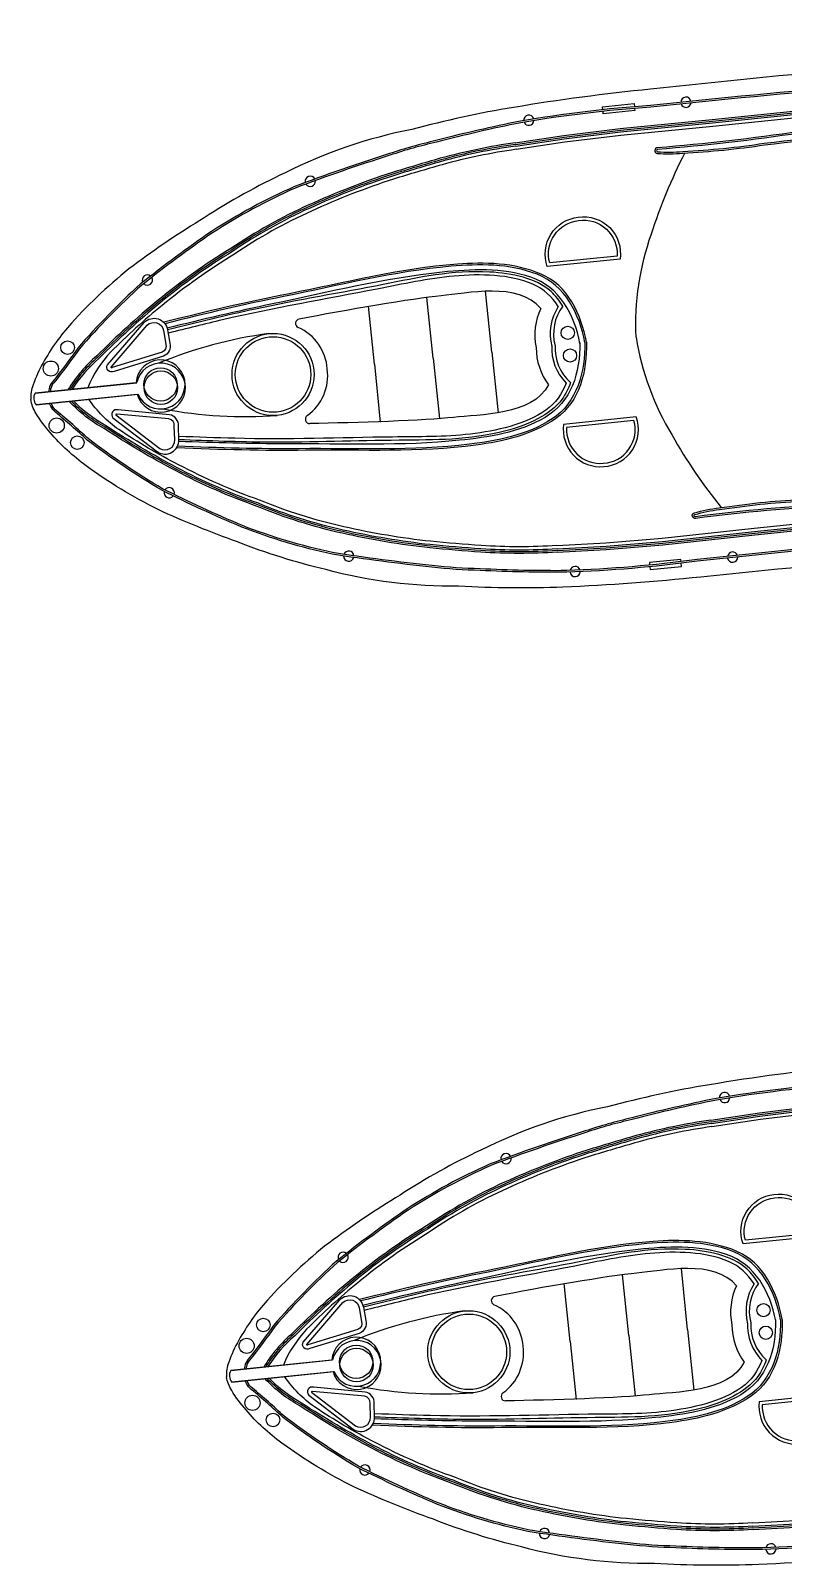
# Model space of a CAD drawing. Header units: metres. Extents: x 305916 to 307553, y 1943168 to 1944979.
# Drawn here: x 307066.9 to 307101.6, y 1944664.7 to 1944735.5 of the extents above; entities that cross this region are included whole.
import ezdxf

# ---------------------------------------------------------------- set-up
doc = ezdxf.new("R2010")
doc.units = ezdxf.units.M

msp = doc.modelspace()

# ---------------------------------------------------------------- linework, layer by layer
at = {"color": 32, "true_color": 0xcd6928}
for p, q in [((307085.472, 1944720.407), (307085.184, 1944723.203)), ((307088.185, 1944720.686), (307087.896, 1944723.49)), ((307082.759, 1944720.128), (307082.483, 1944722.807)), ((307082.759, 1944720.128), (307083.034, 1944717.45)), ((307085.472, 1944720.407), (307085.759, 1944717.611)), ((307088.185, 1944720.686), (307088.473, 1944717.882)), ((307097.222, 1944675.581), (307096.934, 1944678.385)), ((307091.796, 1944675.023), (307091.521, 1944677.702)), ((307094.509, 1944675.302), (307094.222, 1944678.098)), ((307097.222, 1944675.581), (307097.51, 1944672.777)), ((307091.796, 1944675.023), (307092.072, 1944672.345)), ((307094.509, 1944675.302), (307094.797, 1944672.506))]:
    msp.add_line(p, q, dxfattribs=at)
for points in [[(307133.247, 1944725.316, 0.01736), (307132.455, 1944731.551, 0.12634), (307131.309, 1944734.412, 0.172899), (307127.358, 1944735.5, 0.013884), (307123.955, 1944735.28, 0.008973), (307119.093, 1944735.009, 0.01509), (307113.541, 1944734.591, -0.002245), (307104.996, 1944733.771, 0.003342), (307095.515, 1944732.816, 0.016984), (307089.19, 1944731.975, 0.024546), (307084.484, 1944730.957, 0.067942), (307078.639, 1944728.96, 0.033948), (307074.908, 1944726.883, 0.022001), (307071.616, 1944724.671, 0.042872), (307068.771, 1944722.015, 0.059514), (307067.465, 1944720.181, 0.046364), (307067.001, 1944719.168, 0.104882), (307066.893, 1944718.498, 0.104882)], [(307118.825, 1944734.277, -0.006425), (307113.595, 1944733.81, -0.002217), (307105.067, 1944732.992, 0.003368), (307095.509, 1944732.066, 0.024633), (307089.503, 1944731.341, 0.015037), (307085.603, 1944730.444, 0.025439), (307083.455, 1944729.842, 0.013843), (307079.067, 1944728.319, 0.040266), (307075.239, 1944726.25, 0.016729), (307071.969, 1944723.832, 0.029739), (307069.069, 1944720.869, -0.01525), (307067.896, 1944719.311, 0.132389), (307067.738, 1944718.993, 0.028442), (307067.71, 1944718.852, 0.028442)], [(307118.833, 1944734.201, -0.006424), (307113.602, 1944733.734, -0.002217), (307105.074, 1944732.915, 0.003368), (307095.516, 1944731.99, 0.024633), (307089.517, 1944731.266, 0.015038), (307085.622, 1944730.369, 0.025461), (307083.479, 1944729.769, 0.013839), (307079.096, 1944728.248, 0.040238), (307075.282, 1944726.186, 0.016715), (307072.019, 1944723.773, 0.029693), (307069.13, 1944720.821, -0.015234), (307067.955, 1944719.262, 0.134036), (307067.813, 1944718.976, 0.024879), (307067.789, 1944718.861, 0.024879)], [(307089.263, 1944730.345), (307091.505, 1944730.684), (307094.108, 1944731.006), (307098.359, 1944731.416), (307104.195, 1944732.015), (307113.564, 1944732.869, 0.002601), (307118.657, 1944733.28, -0.004411), (307122.987, 1944733.633, -0.013009), (307125.976, 1944733.737, -0.113396), (307127.621, 1944733.336, -0.146005), (307128.372, 1944732.628, -1.595219)], [(307089.274, 1944730.269), (307091.515, 1944730.608), (307094.116, 1944730.93), (307098.367, 1944731.339), (307104.202, 1944731.939), (307113.571, 1944732.793, 0.002601), (307118.664, 1944733.204, -0.004411), (307122.992, 1944733.556, -0.013003), (307125.976, 1944733.661, -0.113337), (307127.587, 1944733.268, -0.144821), (307128.296, 1944732.603, -0.138987)], [(307089.286, 1944730.194), (307091.525, 1944730.532), (307094.124, 1944730.853), (307098.374, 1944731.263), (307104.21, 1944731.862), (307113.577, 1944732.716, 0.002601), (307118.671, 1944733.127, -0.00441), (307122.997, 1944733.479, -0.012997), (307125.976, 1944733.584, -0.113276), (307127.552, 1944733.199, -0.142458), (307128.222, 1944732.577, -0.142458)], [(307089.308, 1944730.042), (307091.546, 1944730.38), (307094.141, 1944730.701), (307098.39, 1944731.11), (307104.225, 1944731.71), (307113.59, 1944732.563, 0.002601), (307118.684, 1944732.974, -0.00441), (307123.008, 1944733.326, -0.002867), (307123.662, 1944733.363, -0.002867)], [(307126.417, 1944725.962), (307126.261, 1944727.479, 0.202722), (307123.746, 1944732.022, 0.178768), (307121.33, 1944732.747, -0.010028), (307116.571, 1944732.36, 0.005356), (307108.728, 1944731.62, 0.016605), (307102.399, 1944730.87, -0.018921), (307095.831, 1944730.115, 0.925873), (307095.819, 1944729.856, 0.041202), (307097, 1944729.865, 0.024461), (307100.771, 1944730.246, -0.012888), (307108.04, 1944730.949, 0.019359), (307112.282, 1944731.468, -0.002375), (307117.19, 1944732.072, 0.006386), (307120.323, 1944732.369, 0.013656), (307121.576, 1944732.513, 0.862706), (307121.578, 1944732.754, -0.648089)], [(307121.571, 1944732.677, 0.016488), (307121.336, 1944732.67, -0.010023), (307116.576, 1944732.284, 0.005356), (307108.735, 1944731.543, 0.016607), (307102.411, 1944730.794, -0.018921), (307095.837, 1944730.038, -0.01143), (307095.834, 1944730.038, 0.913283), (307095.827, 1944729.932, 0.041174), (307096.994, 1944729.942, 0.024478), (307100.761, 1944730.322, -0.012889), (307108.034, 1944731.026, 0.019362), (307112.271, 1944731.544, -0.002377), (307117.182, 1944732.149, 0.006391), (307120.316, 1944732.445, 0.013664), (307121.565, 1944732.589, -0.000701), (307121.566, 1944732.589, 0.819976), (307121.571, 1944732.677, 0.819976)], [(307089.263, 1944730.345, 0.031596), (307085.802, 1944729.626, 0.004928), (307083.546, 1944728.957, 0.02844), (307079.726, 1944727.473, 0.042875), (307076.128, 1944725.459, 0.035347), (307072.771, 1944723.076, 0.024093), (307069.941, 1944720.505, 0.079837), (307068.614, 1944718.945)], [(307089.273, 1944730.269, 0.031592), (307085.823, 1944729.552, 0.004926), (307083.569, 1944728.884, 0.028436), (307079.757, 1944727.403, 0.042895), (307076.169, 1944725.394, 0.035363), (307072.819, 1944723.017, 0.024111), (307069.993, 1944720.449, 0.077658), (307068.711, 1944718.955, 0.077658)], [(307089.284, 1944730.193, 0.031588), (307085.843, 1944729.479, 0.004924), (307083.592, 1944728.81, 0.028433), (307079.789, 1944727.333, 0.042917), (307076.211, 1944725.329, 0.035379), (307072.868, 1944722.958, 0.02413), (307070.045, 1944720.392, 0.075408), (307068.807, 1944718.965, 0.075408)], [(307089.306, 1944730.041, 0.031581), (307085.885, 1944729.331, 0.00492), (307083.638, 1944728.664, 0.028426), (307079.852, 1944727.193, 0.042959), (307076.294, 1944725.2, 0.035411), (307072.966, 1944722.839, 0.028829), (307070.595, 1944720.688, 0.092336), (307069.524, 1944719.039, 0.080328)], [(307094.843, 1944721.37, -0.096403), (307095.551, 1944726.136, -0.040538), (307097.095, 1944729.87, -1.92312)], [(307094.104, 1944724.974), (307090.744, 1944724.629, -0.483063), (307092.172, 1944726.912, -0.50024), (307094.104, 1944724.974, -0.418424)], [(307133.247, 1944725.316, -0.01736), (307133.739, 1944719.05, -0.12634), (307133.199, 1944716.016, -0.172899), (307129.552, 1944714.148, -0.013884), (307126.175, 1944713.67, -0.008973), (307121.36, 1944712.947, -0.01509), (307115.838, 1944712.227, 0.002245), (307107.305, 1944711.292, -0.003342), (307097.828, 1944710.3, -0.016984), (307091.465, 1944709.837, -0.024546), (307086.65, 1944709.877, -0.067942), (307080.521, 1944710.643, -0.033948), (307076.445, 1944711.919, -0.022001), (307072.773, 1944713.415, -0.042872), (307069.447, 1944715.437, -0.059514), (307067.795, 1944716.967, -0.046364), (307067.135, 1944717.864, -0.104882), (307066.893, 1944718.498, -0.104882)], [(307126.705, 1944723.163), (307126.847, 1944721.778, -0.202722), (307125.308, 1944716.818, -0.178768), (307123.09, 1944715.617, 0.010028), (307118.352, 1944715.028, -0.005356), (307110.522, 1944714.158, -0.016605), (307104.173, 1944713.605, 0.018921), (307097.589, 1944713.009, -0.925873), (307097.525, 1944713.26, -0.041202), (307098.682, 1944713.491, -0.024461), (307102.452, 1944713.885, 0.012888), (307109.712, 1944714.674, -0.019359), (307113.971, 1944715.029, 0.002375), (307118.899, 1944715.436, -0.006386), (307122.028, 1944715.783, -0.013656), (307123.284, 1944715.896, -0.862706), (307123.334, 1944715.661, 0.648089)], [(307073.214, 1944721.706), (307073.321, 1944721.097, -0.382221), (307073.024, 1944720.492), (307070.74, 1944719.795, -0.786544), (307070.44, 1944720.101), (307072.13, 1944722.052, -0.616464), (307073.214, 1944721.706, -3.844907)], [(307094.843, 1944721.37, 0.096403), (307096.505, 1944716.848, 0.040538), (307098.776, 1944713.506, 1.92312)], [(307120.949, 1944713.609, 0.006425), (307115.733, 1944713.003, 0.002217), (307107.216, 1944712.07, -0.003368), (307097.67, 1944711.033, -0.024633), (307091.642, 1944710.522, -0.015037), (307087.642, 1944710.607, -0.025439), (307085.415, 1944710.759, -0.013843), (307080.81, 1944711.358, -0.040266), (307076.641, 1944712.605, -0.016729), (307072.947, 1944714.308, -0.029739), (307069.506, 1944716.62, 0.01525), (307068.04, 1944717.906, -0.132389), (307067.821, 1944718.186, -0.028442), (307067.765, 1944718.318, -0.028442)], [(307120.941, 1944713.686, 0.006424), (307115.724, 1944713.079, 0.002217), (307107.208, 1944712.146, -0.003368), (307097.661, 1944711.109, -0.024633), (307091.641, 1944710.598, -0.015038), (307087.644, 1944710.684, -0.025461), (307085.424, 1944710.835, -0.013839), (307080.824, 1944711.434, -0.040238), (307076.67, 1944712.677, -0.016715), (307072.984, 1944714.376, -0.029693), (307069.555, 1944716.679, 0.015234), (307068.088, 1944717.967, -0.134036), (307067.891, 1944718.218, -0.024879), (307067.844, 1944718.326, -0.024879)], [(307091.204, 1944711.448, -0.031596), (307087.67, 1944711.448, -0.004928), (307085.325, 1944711.645, -0.02844), (307081.282, 1944712.321, -0.042875), (307077.35, 1944713.561, -0.035347), (307073.579, 1944715.211, -0.024093), (307070.285, 1944717.153, -0.079837), (307068.669, 1944718.41)], [(307091.199, 1944711.524, -0.031592), (307087.675, 1944711.524, -0.004926), (307085.332, 1944711.721, -0.028436), (307081.299, 1944712.396, -0.042895), (307077.378, 1944713.633, -0.035363), (307073.615, 1944715.279, -0.024111), (307070.325, 1944717.219, -0.077658), (307068.765, 1944718.42, -0.077658)], [(307091.195, 1944711.601, -0.031588), (307087.68, 1944711.601, -0.004924), (307085.34, 1944711.797, -0.028433), (307081.316, 1944712.47, -0.042917), (307077.405, 1944713.705, -0.035379), (307073.65, 1944715.347, -0.02413), (307070.364, 1944717.285, -0.075408), (307068.862, 1944718.43, -0.075408)], [(307091.185, 1944711.754, -0.031581), (307087.691, 1944711.754, -0.00492), (307085.356, 1944711.95, -0.028426), (307081.35, 1944712.62, -0.042959), (307077.46, 1944713.848, -0.035411), (307073.722, 1944715.483, -0.028829), (307070.962, 1944717.107, -0.092336), (307069.579, 1944718.504, -0.080328)], [(307073.734, 1944716.643), (307073.715, 1944717.261, 0.382221), (307073.301, 1944717.793), (307070.923, 1944718.011, 0.786544), (307070.692, 1944717.65), (307072.743, 1944716.083, 0.616464), (307073.734, 1944716.643, 3.844907)], [(307094.852, 1944717.691), (307091.493, 1944717.345, 0.483063), (307093.354, 1944715.401, 0.50024), (307094.852, 1944717.691, 0.418424)], [(307091.196, 1944711.601), (307093.458, 1944711.725), (307096.068, 1944711.939), (307100.312, 1944712.402), (307106.148, 1944713.002), (307115.493, 1944714.071, -0.002601), (307120.564, 1944714.704, 0.00441), (307124.872, 1944715.239, 0.012997), (307127.809, 1944715.742, 0.113276), (307129.274, 1944716.44, 0.142458), (307129.804, 1944717.185, 0.142458)], [(307091.2, 1944711.524), (307093.463, 1944711.648), (307096.075, 1944711.862), (307100.32, 1944712.326), (307106.156, 1944712.925), (307115.502, 1944713.994, -0.002601), (307120.573, 1944714.628, 0.004411), (307124.882, 1944715.163, 0.013003), (307127.825, 1944715.667, 0.113337), (307129.322, 1944716.38, 0.144821), (307129.881, 1944717.174, 0.138987)], [(307091.204, 1944711.448), (307093.468, 1944711.572), (307096.082, 1944711.786), (307100.329, 1944712.25), (307106.164, 1944712.849), (307115.512, 1944713.918, -0.002601), (307120.582, 1944714.552, 0.004411), (307124.893, 1944715.087, 0.013009), (307127.841, 1944715.592, 0.113396), (307129.369, 1944716.319, 0.146005), (307129.961, 1944717.166, 1.595219)], [(307123.312, 1944715.735, -0.016488), (307123.08, 1944715.694, 0.010023), (307118.341, 1944715.104, -0.005356), (307110.513, 1944714.234, -0.016607), (307104.169, 1944713.682, 0.018921), (307097.579, 1944713.085, 0.01143), (307097.576, 1944713.085, -0.913283), (307097.548, 1944713.187, -0.041174), (307098.692, 1944713.415, -0.024478), (307102.457, 1944713.809, 0.012889), (307109.722, 1944714.598, -0.019362), (307113.976, 1944714.952, 0.002377), (307118.908, 1944715.359, -0.006391), (307122.036, 1944715.706, -0.013664), (307123.289, 1944715.82, 0.000701), (307123.289, 1944715.82, -0.819976), (307123.312, 1944715.735, -0.819976)], [(307091.188, 1944711.754), (307093.447, 1944711.878), (307096.053, 1944712.092), (307100.296, 1944712.555), (307106.131, 1944713.154), (307115.474, 1944714.223, -0.002601), (307120.546, 1944714.856, 0.00441), (307124.85, 1944715.391, 0.002867), (307125.499, 1944715.489, 0.002867)], [(307142.284, 1944680.211, 0.01736), (307141.492, 1944686.447, 0.12634), (307140.347, 1944689.307, 0.172899), (307136.396, 1944690.395, 0.013884), (307132.993, 1944690.175, 0.008973), (307128.131, 1944689.904, 0.01509), (307122.578, 1944689.486, -0.002245), (307114.033, 1944688.666, 0.003342), (307104.553, 1944687.711, 0.016984), (307098.228, 1944686.87, 0.024546), (307093.521, 1944685.852, 0.067942), (307087.677, 1944683.855, 0.033948), (307083.945, 1944681.778, 0.022001), (307080.654, 1944679.566, 0.042872), (307077.809, 1944676.91, 0.059514), (307076.502, 1944675.076, 0.046364), (307076.039, 1944674.063, 0.104882), (307075.931, 1944673.393, 0.104882)], [(307127.863, 1944689.172, -0.006425), (307122.633, 1944688.705, -0.002217), (307114.104, 1944687.887, 0.003368), (307104.547, 1944686.961, 0.024633), (307098.541, 1944686.236, 0.015037), (307094.641, 1944685.339, 0.025439), (307092.492, 1944684.737, 0.013843), (307088.105, 1944683.214, 0.040266), (307084.277, 1944681.145, 0.016729), (307081.007, 1944678.727, 0.029739), (307078.107, 1944675.764, -0.01525), (307076.934, 1944674.206, 0.132389), (307076.776, 1944673.888, 0.028442), (307076.748, 1944673.748, 0.028442)], [(307127.871, 1944689.096, -0.006424), (307122.64, 1944688.629, -0.002217), (307114.111, 1944687.81, 0.003368), (307104.553, 1944686.885, 0.024633), (307098.555, 1944686.161, 0.015038), (307094.659, 1944685.264, 0.025461), (307092.516, 1944684.664, 0.013839), (307088.134, 1944683.143, 0.040238), (307084.32, 1944681.082, 0.016715), (307081.056, 1944678.668, 0.029693), (307078.167, 1944675.716, -0.015234), (307076.993, 1944674.157, 0.134036), (307076.851, 1944673.871, 0.024879), (307076.827, 1944673.756, 0.024879)], [(307098.3, 1944685.24), (307100.542, 1944685.579), (307103.145, 1944685.901), (307107.397, 1944686.311), (307113.233, 1944686.91), (307122.602, 1944687.764, 0.002601), (307127.695, 1944688.175, -0.004411), (307132.025, 1944688.528, -0.013009), (307135.014, 1944688.632, -0.113396), (307136.659, 1944688.231, -0.146005), (307137.41, 1944687.523, -1.595219)], [(307098.312, 1944685.164), (307100.553, 1944685.503), (307103.154, 1944685.825), (307107.405, 1944686.234), (307113.24, 1944686.834), (307122.609, 1944687.688, 0.002601), (307127.702, 1944688.099, -0.004411), (307132.03, 1944688.451, -0.013003), (307135.014, 1944688.556, -0.113337), (307136.624, 1944688.163, -0.144821), (307137.334, 1944687.498, -0.138987)], [(307098.323, 1944685.089), (307100.563, 1944685.427), (307103.162, 1944685.748), (307107.412, 1944686.158), (307113.247, 1944686.757), (307122.615, 1944687.611, 0.002601), (307127.709, 1944688.022, -0.00441), (307132.035, 1944688.374, -0.012997), (307135.014, 1944688.479, -0.113276), (307136.59, 1944688.094, -0.142458), (307137.26, 1944687.472, -0.142458)], [(307098.346, 1944684.937), (307100.584, 1944685.275), (307103.179, 1944685.596), (307107.427, 1944686.005), (307113.262, 1944686.605), (307122.628, 1944687.458, 0.002601), (307127.722, 1944687.869, -0.00441), (307132.045, 1944688.221, -0.002867), (307132.7, 1944688.258, -0.002867)], [(307098.3, 1944685.24, 0.031596), (307094.84, 1944684.521, 0.004928), (307092.583, 1944683.852, 0.02844), (307088.763, 1944682.368, 0.042875), (307085.165, 1944680.354, 0.035347), (307081.808, 1944677.972, 0.024093), (307078.978, 1944675.4, 0.079837), (307077.652, 1944673.84)], [(307098.311, 1944685.164, 0.031592), (307094.86, 1944684.448, 0.004926), (307092.607, 1944683.779, 0.028436), (307088.795, 1944682.298, 0.042895), (307085.207, 1944680.289, 0.035363), (307081.857, 1944677.912, 0.024111), (307079.03, 1944675.344, 0.077658), (307077.748, 1944673.85, 0.077658)], [(307098.322, 1944685.088, 0.031588), (307094.881, 1944684.374, 0.004924), (307092.63, 1944683.705, 0.028433), (307088.827, 1944682.228, 0.042917), (307085.248, 1944680.224, 0.035379), (307081.906, 1944677.853, 0.02413), (307079.083, 1944675.287, 0.075408), (307077.845, 1944673.86, 0.075408)], [(307098.344, 1944684.937, 0.031581), (307094.922, 1944684.226, 0.00492), (307092.676, 1944683.559, 0.028426), (307088.89, 1944682.088, 0.042959), (307085.331, 1944680.095, 0.035411), (307082.003, 1944677.735, 0.028829), (307079.632, 1944675.583, 0.092336), (307078.562, 1944673.934, 0.080328)], [(307103.141, 1944679.869), (307099.782, 1944679.524, -0.483063), (307101.209, 1944681.807, -0.50024), (307103.141, 1944679.869, -0.418424)], [(307142.284, 1944680.211, -0.01736), (307142.777, 1944673.945, -0.12634), (307142.237, 1944670.911, -0.172899), (307138.59, 1944669.043, -0.013884), (307135.213, 1944668.565, -0.008973), (307130.398, 1944667.842, -0.01509), (307124.876, 1944667.123, 0.002245), (307116.343, 1944666.187, -0.003342), (307106.866, 1944665.195, -0.016984), (307100.503, 1944664.732, -0.024546), (307095.687, 1944664.772, -0.067942), (307089.559, 1944665.538, -0.033948), (307085.483, 1944666.814, -0.022001), (307081.81, 1944668.31, -0.042872), (307078.484, 1944670.332, -0.059514), (307076.833, 1944671.862, -0.046364), (307076.173, 1944672.759, -0.104882), (307075.931, 1944673.393, -0.104882)], [(307082.251, 1944676.601), (307082.359, 1944675.992, -0.382221), (307082.062, 1944675.387), (307079.778, 1944674.69, -0.786544), (307079.478, 1944674.996), (307081.167, 1944676.947, -0.616464), (307082.251, 1944676.601, -3.844907)], [(307100.232, 1944666.496, -0.031588), (307096.718, 1944666.496, -0.004924), (307094.378, 1944666.692, -0.028433), (307090.354, 1944667.366, -0.042917), (307086.443, 1944668.6, -0.035379), (307082.688, 1944670.242, -0.02413), (307079.402, 1944672.18, -0.075408), (307077.9, 1944673.325, -0.075408)], [(307100.223, 1944666.649, -0.031581), (307096.728, 1944666.649, -0.00492), (307094.393, 1944666.845, -0.028426), (307090.387, 1944667.515, -0.042959), (307086.498, 1944668.743, -0.035411), (307082.759, 1944670.378, -0.028829), (307080, 1944672.002, -0.092336), (307078.617, 1944673.399, -0.080328)], [(307129.987, 1944668.504, 0.006425), (307124.771, 1944667.898, 0.002217), (307116.254, 1944666.965, -0.003368), (307106.708, 1944665.928, -0.024633), (307100.68, 1944665.417, -0.015037), (307096.679, 1944665.502, -0.025439), (307094.453, 1944665.654, -0.013843), (307089.847, 1944666.253, -0.040266), (307085.679, 1944667.5, -0.016729), (307081.985, 1944669.203, -0.029739), (307078.543, 1944671.515, 0.01525), (307077.078, 1944672.801, -0.132389), (307076.859, 1944673.081, -0.028442), (307076.803, 1944673.213, -0.028442)], [(307129.979, 1944668.581, 0.006424), (307124.762, 1944667.974, 0.002217), (307116.245, 1944667.041, -0.003368), (307106.699, 1944666.004, -0.024633), (307100.679, 1944665.493, -0.015038), (307096.682, 1944665.579, -0.025461), (307094.462, 1944665.731, -0.013839), (307089.861, 1944666.329, -0.040238), (307085.708, 1944667.572, -0.016715), (307082.022, 1944669.271, -0.029693), (307078.593, 1944671.574, 0.015234), (307077.126, 1944672.862, -0.134036), (307076.929, 1944673.113, -0.024879), (307076.882, 1944673.221, -0.024879)], [(307100.242, 1944666.343, -0.031596), (307096.707, 1944666.343, -0.004928), (307094.362, 1944666.54, -0.02844), (307090.32, 1944667.216, -0.042875), (307086.388, 1944668.456, -0.035347), (307082.617, 1944670.106, -0.024093), (307079.323, 1944672.048, -0.079837), (307077.707, 1944673.306)], [(307100.237, 1944666.419, -0.031592), (307096.713, 1944666.419, -0.004926), (307094.37, 1944666.616, -0.028436), (307090.337, 1944667.291, -0.042895), (307086.415, 1944668.528, -0.035363), (307082.652, 1944670.174, -0.024111), (307079.362, 1944672.114, -0.077658), (307077.803, 1944673.315, -0.077658)], [(307082.772, 1944671.538), (307082.753, 1944672.156, 0.382221), (307082.339, 1944672.688), (307079.961, 1944672.906, 0.786544), (307079.73, 1944672.545), (307081.781, 1944670.979, 0.616464), (307082.772, 1944671.538, 3.844907)], [(307100.234, 1944666.496), (307102.496, 1944666.62), (307105.105, 1944666.834), (307109.35, 1944667.297), (307115.185, 1944667.897), (307124.531, 1944668.966, -0.002601), (307129.602, 1944669.599, 0.00441), (307133.909, 1944670.134, 0.012997), (307136.847, 1944670.638, 0.113276), (307138.312, 1944671.335, 0.142458), (307138.841, 1944672.08, 0.142458)], [(307100.238, 1944666.419), (307102.501, 1944666.543), (307105.113, 1944666.758), (307109.358, 1944667.221), (307115.194, 1944667.82), (307124.54, 1944668.889, -0.002601), (307129.61, 1944669.523, 0.004411), (307133.92, 1944670.058, 0.013003), (307136.863, 1944670.562, 0.113337), (307138.36, 1944671.275, 0.144821), (307138.919, 1944672.069, 0.138987)], [(307100.242, 1944666.343), (307102.506, 1944666.467), (307105.12, 1944666.681), (307109.366, 1944667.145), (307115.202, 1944667.744), (307124.549, 1944668.813, -0.002601), (307129.619, 1944669.447, 0.004411), (307133.93, 1944669.982, 0.013009), (307136.878, 1944670.487, 0.113396), (307138.407, 1944671.215, 0.146005), (307138.998, 1944672.061, 1.595219)], [(307103.89, 1944672.586), (307100.53, 1944672.241, 0.483063), (307102.392, 1944670.296, 0.50024), (307103.89, 1944672.586, 0.418424)], [(307100.225, 1944666.649), (307102.485, 1944666.773), (307105.091, 1944666.987), (307109.334, 1944667.45), (307115.169, 1944668.049), (307124.512, 1944669.118, -0.002601), (307129.584, 1944669.751, 0.00441), (307133.888, 1944670.286, 0.002867), (307134.537, 1944670.384, 0.002867)]]:
    msp.add_lwpolyline(points, format="xyb", dxfattribs=at)
for points in [[(307093.307, 1944731.87), (307093.293, 1944732.002), (307094.748, 1944732.151), (307094.763, 1944732.008)], [(307094.771, 1944731.932), (307094.781, 1944731.832), (307093.326, 1944731.682), (307093.315, 1944731.793)], [(307067.091, 1944718.789), (307071.794, 1944719.272)], [(307071.757, 1944719.268), (307067.091, 1944718.789)], [(307067.146, 1944718.254), (307071.849, 1944718.737)], [(307071.812, 1944718.733), (307067.146, 1944718.254)], [(307096.92, 1944711.014), (307096.91, 1944711.114), (307095.455, 1944710.965), (307095.466, 1944710.854)], [(307095.474, 1944710.777), (307095.488, 1944710.645), (307096.943, 1944710.795), (307096.928, 1944710.938)], [(307076.129, 1944673.684), (307080.831, 1944674.167)], [(307080.795, 1944674.163), (307076.129, 1944673.684)], [(307076.184, 1944673.149), (307080.886, 1944673.632)], [(307080.85, 1944673.628), (307076.184, 1944673.149)]]:
    msp.add_lwpolyline(points, dxfattribs=at)
for points in [[(307093.964, 1944725.114), (307090.853, 1944724.795, -0.460147), (307092.191, 1944726.76, -0.47706)], [(307073.024, 1944721.674), (307073.134, 1944721.054, -0.383069), (307072.959, 1944720.673), (307070.651, 1944719.969, -0.853636), (307070.6, 1944719.992), (307072.27, 1944721.922, -0.613527)], [(307073.542, 1944716.635), (307073.523, 1944717.265, 0.383069), (307073.274, 1944717.602), (307070.871, 1944717.823, 0.853636), (307070.826, 1944717.789), (307072.854, 1944716.24, 0.613527)], [(307094.744, 1944717.525), (307091.633, 1944717.206, 0.460147), (307093.342, 1944715.554, 0.47706)], [(307103.002, 1944680.009), (307099.891, 1944679.69, -0.460147), (307101.229, 1944681.655, -0.47706)], [(307082.062, 1944676.569), (307082.172, 1944675.949, -0.383069), (307081.997, 1944675.568), (307079.689, 1944674.864, -0.853636), (307079.638, 1944674.887), (307081.308, 1944676.817, -0.613527)], [(307082.58, 1944671.53), (307082.561, 1944672.16, 0.383069), (307082.312, 1944672.497), (307079.909, 1944672.718, 0.853636), (307079.864, 1944672.684), (307081.892, 1944671.135, 0.613527)], [(307103.782, 1944672.42), (307100.671, 1944672.101, 0.460147), (307102.38, 1944670.449, 0.47706)]]:
    msp.add_lwpolyline(points, format="xyb", close=True, dxfattribs=at)
for centre, radius in [((307078.083, 1944719.648), 1.896), ((307078.083, 1944719.648), 1.896), ((307091.687, 1944721.574), 0.305), ((307068.594, 1944720.889), 0.313), ((307078.083, 1944719.648), 1.743), ((307078.083, 1944719.648), 1.743), ((307091.794, 1944720.529), 0.305), ((307067.824, 1944719.923), 0.349), ((307072.886, 1944719.189), 0.771), ((307072.901, 1944719.041), 0.771), ((307068.094, 1944717.293), 0.349), ((307069.045, 1944716.504), 0.313), ((307087.12, 1944674.543), 1.896), ((307087.12, 1944674.543), 1.896), ((307087.12, 1944674.543), 1.743), ((307087.12, 1944674.543), 1.743), ((307100.725, 1944676.469), 0.305), ((307077.632, 1944675.784), 0.313), ((307100.832, 1944675.424), 0.305), ((307076.862, 1944674.818), 0.349), ((307081.924, 1944674.084), 0.771), ((307081.939, 1944673.936), 0.771), ((307077.132, 1944672.188), 0.349), ((307078.083, 1944671.399), 0.313)]:
    msp.add_circle(centre, radius, dxfattribs=at)
for centre, radius, start, end in [((307097.144, 1944732.213), 0.237, 10.73728, 180.83639), ((307097.144, 1944732.213), 0.237, 199.49657, 352.0771), ((307089.889, 1944731.385), 0.237, 14.14035, 184.54693), ((307089.889, 1944731.385), 0.237, 203.20583, 355.48146), ((307079.8, 1944728.566), 0.237, 26.15498, 194.25065), ((307079.8, 1944728.566), 0.237, 212.88571, 7.51992), ((307072.279, 1944724.01), 0.237, 50.49402, 205.63607), ((307072.279, 1944724.01), 0.237, 224.27384, 31.85625), ((307079.321, 1944722.009), 0.202, 100.20415, 246.67189), ((307093.063, 1944721.477), 2.894, 154.99064, 191.59298), ((307093.177, 1944721.526), 2.3, 146.82828, 194.57804), ((307093.177, 1944721.526), 2.146, 143.37092, 194.57804), ((307080.507, 1944701.562), 20.143, 97.4683, 112.53911), ((307078.311, 1944719.741), 2.281, 4.12615, 65.92727), ((307093.122, 1944720.903), 2.894, 180.14002, 216.74236), ((307093.244, 1944720.879), 2.3, 177.15495, 224.90471), ((307093.244, 1944720.879), 2.146, 177.15495, 228.36207), ((307072.886, 1944719.189), 1.132, 203.53297, 175.98252), ((307072.901, 1944719.041), 1.132, 195.75047, 168.20002), ((307078.325, 1944719.603), 2.281, 305.80573, 7.60684), ((307067.486, 1944718.559), 0.456, 149.77385, 221.95914), ((307067.486, 1944718.559), 0.456, 149.77385, 221.95914), ((307076.778, 1944737.849), 20.143, 259.19388, 274.26469), ((307079.776, 1944717.588), 0.202, 125.0611, 271.52884), ((307073.287, 1944714.196), 0.237, 339.87674, 147.45916), ((307073.287, 1944714.196), 0.237, 166.09692, 321.23897), ((307081.577, 1944711.266), 0.237, 177.48234, 345.57802), ((307081.577, 1944711.266), 0.237, 4.21307, 158.84729), ((307099.301, 1944711.222), 0.237, 19.65589, 172.23642), ((307099.301, 1944711.222), 0.237, 190.8966, 0.99571), ((307092.029, 1944710.557), 0.237, 187.18606, 357.59265), ((307092.029, 1944710.557), 0.237, 16.25153, 168.52717), ((307098.927, 1944686.28), 0.237, 14.14035, 184.54693), ((307098.927, 1944686.28), 0.237, 203.20583, 355.48146), ((307088.837, 1944683.461), 0.237, 26.15498, 194.25065), ((307088.837, 1944683.461), 0.237, 212.88571, 7.51992), ((307081.317, 1944678.905), 0.237, 50.49402, 205.63607), ((307081.317, 1944678.905), 0.237, 224.27384, 31.85625), ((307102.1, 1944676.373), 2.894, 154.99064, 191.59298), ((307102.215, 1944676.421), 2.3, 146.82828, 194.57804), ((307102.215, 1944676.421), 2.146, 143.37092, 194.57804), ((307088.359, 1944676.904), 0.202, 100.20415, 246.67189), ((307089.545, 1944656.457), 20.143, 97.4683, 112.53911), ((307087.349, 1944674.636), 2.281, 4.12615, 65.92727), ((307102.159, 1944675.798), 2.894, 180.14002, 216.74236), ((307102.281, 1944675.774), 2.3, 177.15495, 224.90471), ((307102.281, 1944675.774), 2.146, 177.15495, 228.36207), ((307081.924, 1944674.084), 1.132, 203.53297, 175.98252), ((307081.939, 1944673.936), 1.132, 195.75047, 168.20002), ((307087.363, 1944674.498), 2.281, 305.80573, 7.60684), ((307076.523, 1944673.454), 0.456, 149.77385, 221.95914), ((307076.523, 1944673.454), 0.456, 149.77385, 221.95914), ((307085.816, 1944692.745), 20.143, 259.19388, 274.26469), ((307088.813, 1944672.483), 0.202, 125.0611, 271.52884), ((307082.325, 1944669.092), 0.237, 166.09692, 321.23897), ((307082.325, 1944669.092), 0.237, 339.87674, 147.45916), ((307090.615, 1944666.161), 0.237, 4.21307, 158.84729), ((307090.615, 1944666.161), 0.237, 177.48234, 345.57802), ((307101.067, 1944665.452), 0.237, 16.25153, 168.52717), ((307101.067, 1944665.452), 0.237, 187.18606, 357.59265)]:
    msp.add_arc(centre, radius, start, end, dxfattribs=at)
for points, knots in [([(307092.551, 1944721.135), (307092.308, 1944722.429), (307091.697, 1944723.754), (307089.215, 1944724.817), (307087.813, 1944724.833), (307083.885, 1944724.541), (307081.424, 1944723.878), (307076.92, 1944723.007), (307075.011, 1944722.552), (307073.032, 1944722.06)], [0, 0, 0, 0, 0.0462196, 0.0462196, 0.0924392, 0.0924392, 0.1947325, 0.1947325, 0.2709084, 0.2709084, 0.2709084, 0.2709084]), ([(307092.476, 1944721.12), (307092.225, 1944722.453), (307091.561, 1944723.773), (307088.991, 1944724.779), (307087.561, 1944724.751), (307083.62, 1944724.408), (307081.148, 1944723.757), (307076.759, 1944722.889), (307074.959, 1944722.46), (307073.089, 1944721.995)], [0, 0, 0, 0, 0.0480884, 0.0480884, 0.0961768, 0.0961768, 0.1985377, 0.1985377, 0.2704106, 0.2704106, 0.2704106, 0.2704106]), ([(307092.25, 1944721.078), (307091.993, 1944722.438), (307091.297, 1944723.69), (307088.664, 1944724.588), (307087.205, 1944724.508), (307083.207, 1944724.092), (307080.667, 1944723.446), (307076.422, 1944722.572), (307074.803, 1944722.184), (307073.194, 1944721.786)], [0, 0, 0, 0, 0.0508337, 0.0508337, 0.1016674, 0.1016674, 0.2060328, 0.2060328, 0.2709084, 0.2709084, 0.2709084, 0.2709084]), ([(307091.455, 1944722.806), (307091.302, 1944723.058), (307090.542, 1944724.037), (307087.303, 1944724.684), (307082.856, 1944723.691), (307077.853, 1944722.86), (307074.561, 1944722.045), (307073.213, 1944721.712)], [0.0234044, 0.0234044, 0.0234044, 0.0234044, 0.0350942, 0.0739111, 0.138251, 0.2165713, 0.2709084, 0.2709084, 0.2709084, 0.2709084]), ([(307091.252, 1944722.784), (307090.956, 1944723.236), (307090.584, 1944723.598), (307089.015, 1944724.277), (307087.643, 1944724.297), (307085.241, 1944724.084), (307084.079, 1944723.823), (307080.521, 1944723.133), (307078.113, 1944722.725), (307074.917, 1944721.975), (307074.084, 1944721.769), (307073.25, 1944721.563)], [0.0248254, 0.0248254, 0.0248254, 0.0248254, 0.0474598, 0.0474598, 0.0949196, 0.0949196, 0.1423794, 0.1423794, 0.237299, 0.237299, 0.2709084, 0.2709084, 0.2709084, 0.2709084]), ([(307090.44, 1944722.701), (307089.429, 1944723.941), (307087.012, 1944723.387), (307084.562, 1944723.16), (307081.376, 1944722.61), (307079.281, 1944722.206)], [0.0313661, 0.0313661, 0.0313661, 0.0313661, 0.1084744, 0.1084744, 0.1920729, 0.1920729, 0.1920729, 0.1920729]), ([(307092.551, 1944721.135), (307092.576, 1944719.818), (307092.247, 1944718.396), (307090.033, 1944716.851), (307088.664, 1944716.55), (307084.759, 1944716.037), (307082.214, 1944716.186), (307077.627, 1944716.123), (307075.666, 1944716.18), (307073.628, 1944716.26)], [0, 0, 0, 0, 0.0462196, 0.0462196, 0.0924392, 0.0924392, 0.1947325, 0.1947325, 0.2709084, 0.2709084, 0.2709084, 0.2709084]), ([(307092.474, 1944721.133), (307092.5, 1944719.778), (307092.119, 1944718.35), (307089.807, 1944716.843), (307088.401, 1944716.579), (307084.472, 1944716.113), (307081.919, 1944716.248), (307077.445, 1944716.206), (307075.596, 1944716.26), (307073.671, 1944716.335)], [0, 0, 0, 0, 0.0480884, 0.0480884, 0.0961768, 0.0961768, 0.1985377, 0.1985377, 0.2704106, 0.2704106, 0.2704106, 0.2704106]), ([(307092.244, 1944721.129), (307092.27, 1944719.745), (307091.843, 1944718.378), (307089.447, 1944716.963), (307088.003, 1944716.745), (307084.004, 1944716.339), (307081.386, 1944716.455), (307077.052, 1944716.447), (307075.387, 1944716.498), (307073.731, 1944716.56)], [0, 0, 0, 0, 0.0508337, 0.0508337, 0.1016674, 0.1016674, 0.2060328, 0.2060328, 0.2709084, 0.2709084, 0.2709084, 0.2709084]), ([(307091.818, 1944719.275), (307091.72, 1944718.998), (307091.174, 1944717.884), (307088.134, 1944716.592), (307083.579, 1944716.66), (307078.511, 1944716.457), (307075.122, 1944716.585), (307073.734, 1944716.637)], [0.0234044, 0.0234044, 0.0234044, 0.0234044, 0.0350942, 0.0739111, 0.138251, 0.2165713, 0.2709084, 0.2709084, 0.2709084, 0.2709084]), ([(307091.615, 1944719.256), (307091.416, 1944718.753), (307091.126, 1944718.323), (307089.728, 1944717.339), (307088.389, 1944717.04), (307085.993, 1944716.76), (307084.803, 1944716.78), (307081.179, 1944716.732), (307078.738, 1944716.642), (307075.456, 1944716.726), (307074.598, 1944716.758), (307073.74, 1944716.79)], [0.0248254, 0.0248254, 0.0248254, 0.0248254, 0.0474598, 0.0474598, 0.0949196, 0.0949196, 0.1423794, 0.1423794, 0.237299, 0.237299, 0.2709084, 0.2709084, 0.2709084, 0.2709084]), ([(307090.802, 1944719.171), (307090.065, 1944717.752), (307087.586, 1944717.803), (307085.141, 1944717.527), (307081.909, 1944717.418), (307079.776, 1944717.387)], [0.0313661, 0.0313661, 0.0313661, 0.0313661, 0.1084744, 0.1084744, 0.1920729, 0.1920729, 0.1920729, 0.1920729]), ([(307101.589, 1944676.03), (307101.345, 1944677.324), (307100.734, 1944678.649), (307098.252, 1944679.712), (307096.851, 1944679.728), (307092.923, 1944679.436), (307090.461, 1944678.773), (307085.958, 1944677.902), (307084.049, 1944677.447), (307082.07, 1944676.955)], [0, 0, 0, 0, 0.0462196, 0.0462196, 0.0924392, 0.0924392, 0.1947325, 0.1947325, 0.2709084, 0.2709084, 0.2709084, 0.2709084]), ([(307101.513, 1944676.015), (307101.263, 1944677.348), (307100.599, 1944678.668), (307098.029, 1944679.674), (307096.599, 1944679.646), (307092.658, 1944679.303), (307090.185, 1944678.652), (307085.796, 1944677.784), (307083.997, 1944677.355), (307082.127, 1944676.89)], [0, 0, 0, 0, 0.0480884, 0.0480884, 0.0961768, 0.0961768, 0.1985377, 0.1985377, 0.2704106, 0.2704106, 0.2704106, 0.2704106]), ([(307101.287, 1944675.973), (307101.031, 1944677.333), (307100.335, 1944678.585), (307097.701, 1944679.483), (307096.243, 1944679.403), (307092.245, 1944678.987), (307089.705, 1944678.341), (307085.46, 1944677.467), (307083.84, 1944677.079), (307082.232, 1944676.681)], [0, 0, 0, 0, 0.0508337, 0.0508337, 0.1016674, 0.1016674, 0.2060328, 0.2060328, 0.2709084, 0.2709084, 0.2709084, 0.2709084]), ([(307100.493, 1944677.701), (307100.34, 1944677.953), (307099.579, 1944678.932), (307096.34, 1944679.579), (307091.894, 1944678.586), (307086.891, 1944677.755), (307083.599, 1944676.94), (307082.25, 1944676.607)], [0.0234044, 0.0234044, 0.0234044, 0.0234044, 0.0350942, 0.0739111, 0.138251, 0.2165713, 0.2709084, 0.2709084, 0.2709084, 0.2709084]), ([(307100.29, 1944677.679), (307099.993, 1944678.131), (307099.622, 1944678.493), (307098.053, 1944679.172), (307096.681, 1944679.192), (307094.278, 1944678.979), (307093.117, 1944678.718), (307089.559, 1944678.028), (307087.151, 1944677.62), (307083.955, 1944676.87), (307083.121, 1944676.664), (307082.287, 1944676.458)], [0.0248254, 0.0248254, 0.0248254, 0.0248254, 0.0474598, 0.0474598, 0.0949196, 0.0949196, 0.1423794, 0.1423794, 0.237299, 0.237299, 0.2709084, 0.2709084, 0.2709084, 0.2709084]), ([(307099.477, 1944677.596), (307098.467, 1944678.836), (307096.05, 1944678.282), (307093.6, 1944678.055), (307090.414, 1944677.505), (307088.319, 1944677.101)], [0.0313661, 0.0313661, 0.0313661, 0.0313661, 0.1084744, 0.1084744, 0.1920729, 0.1920729, 0.1920729, 0.1920729]), ([(307101.589, 1944676.03), (307101.613, 1944674.713), (307101.285, 1944673.291), (307099.071, 1944671.746), (307097.702, 1944671.445), (307093.796, 1944670.933), (307091.252, 1944671.081), (307086.665, 1944671.018), (307084.703, 1944671.075), (307082.666, 1944671.155)], [0, 0, 0, 0, 0.0462196, 0.0462196, 0.0924392, 0.0924392, 0.1947325, 0.1947325, 0.2709084, 0.2709084, 0.2709084, 0.2709084]), ([(307101.512, 1944676.028), (307101.537, 1944674.673), (307101.156, 1944673.245), (307098.844, 1944671.738), (307097.439, 1944671.474), (307093.51, 1944671.009), (307090.957, 1944671.143), (307086.483, 1944671.101), (307084.634, 1944671.155), (307082.709, 1944671.23)], [0, 0, 0, 0, 0.0480884, 0.0480884, 0.0961768, 0.0961768, 0.1985377, 0.1985377, 0.2704106, 0.2704106, 0.2704106, 0.2704106]), ([(307101.282, 1944676.024), (307101.308, 1944674.64), (307100.881, 1944673.273), (307098.485, 1944671.858), (307097.041, 1944671.64), (307093.042, 1944671.234), (307090.423, 1944671.35), (307086.089, 1944671.342), (307084.425, 1944671.393), (307082.769, 1944671.455)], [0, 0, 0, 0, 0.0508337, 0.0508337, 0.1016674, 0.1016674, 0.2060328, 0.2060328, 0.2709084, 0.2709084, 0.2709084, 0.2709084]), ([(307100.855, 1944674.17), (307100.757, 1944673.893), (307100.212, 1944672.779), (307097.172, 1944671.488), (307092.617, 1944671.555), (307087.549, 1944671.352), (307084.16, 1944671.48), (307082.772, 1944671.532)], [0.0234044, 0.0234044, 0.0234044, 0.0234044, 0.0350942, 0.0739111, 0.138251, 0.2165713, 0.2709084, 0.2709084, 0.2709084, 0.2709084]), ([(307100.653, 1944674.151), (307100.454, 1944673.648), (307100.164, 1944673.218), (307098.766, 1944672.234), (307097.426, 1944671.935), (307095.031, 1944671.655), (307093.841, 1944671.675), (307090.217, 1944671.627), (307087.776, 1944671.537), (307084.494, 1944671.621), (307083.636, 1944671.653), (307082.778, 1944671.686)], [0.0248254, 0.0248254, 0.0248254, 0.0248254, 0.0474598, 0.0474598, 0.0949196, 0.0949196, 0.1423794, 0.1423794, 0.237299, 0.237299, 0.2709084, 0.2709084, 0.2709084, 0.2709084]), ([(307099.84, 1944674.066), (307099.103, 1944672.647), (307096.624, 1944672.698), (307094.178, 1944672.422), (307090.947, 1944672.313), (307088.814, 1944672.282)], [0.0313661, 0.0313661, 0.0313661, 0.0313661, 0.1084744, 0.1084744, 0.1920729, 0.1920729, 0.1920729, 0.1920729])]:
    msp.add_open_spline(points, degree=3, knots=knots, dxfattribs=at)

doc.saveas('drawing.dxf')
